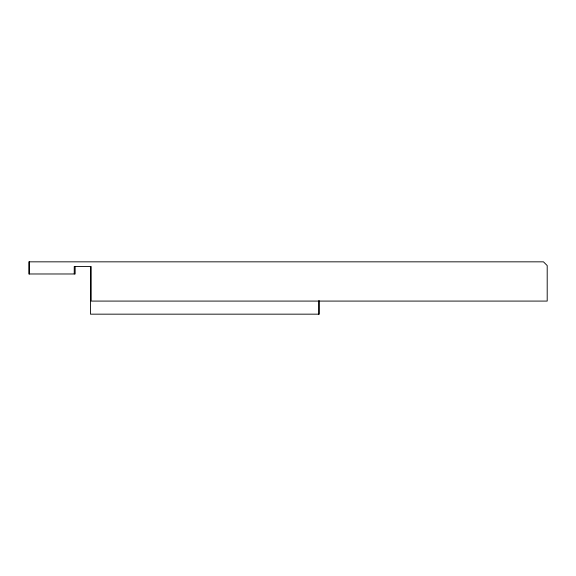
<?xml version="1.0" encoding="UTF-8"?>
<svg xmlns="http://www.w3.org/2000/svg" width="576" height="576" viewBox="0 0 576 576"><rect width="100%" height="100%" fill="white"/><g stroke="black" fill="none" stroke-linecap="round" stroke-linejoin="round"><path stroke-width="0.86" d="M319.385 300.787L319.385 314.165L90.475 314.165L90.475 266.508M318.485 300.787L318.485 314.165M75.146 266.508L75.146 273.982L28.8 273.982L28.8 261.835L543.463 261.835L547.2 265.572L547.2 301.082L91.181 301.082L91.181 266.508L74.239 266.508L74.239 273.982M29.506 261.835L29.506 273.982"/></g></svg>
